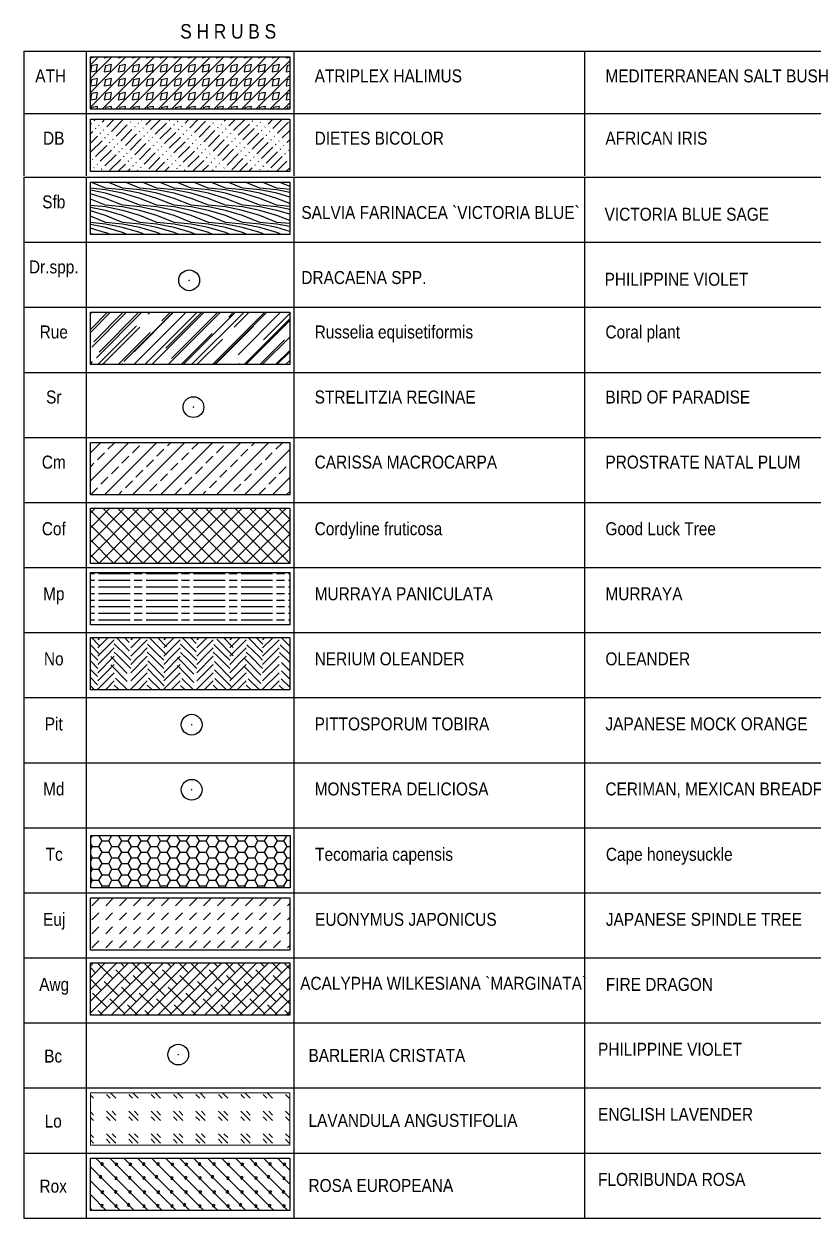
# Model space of a CAD drawing. Extents: x -2743 to -1606, y 314 to 679.
# Drawn here: x -2524.3 to -2486.3, y 492.6 to 550.1 of the extents above; entities that cross this region are included whole.
import ezdxf
from ezdxf.enums import TextEntityAlignment as Align

# ---------------------------------------------------------------- set-up
doc = ezdxf.new("R2010")
doc.units = 0
doc.header["$MEASUREMENT"] = 0
for name, color, linetype in [('ACALYPHA WILKESIANA -BO', 92, 'Continuous'), ('ACALYPHA WILKESIANA -HA', 109, 'Continuous'), ('ATRIPLEX HALIMUS-BO', 92, 'Continuous'), ('ATRIPLEX HALIMUS-HA', 109, 'Continuous'), ('CARISSA MACROCARPA-BO', 92, 'Continuous'), ('CARISSA MACROCARPA-HA', 109, 'Continuous'), ('Cordyline fruticosa-bo', 92, 'Continuous'), ('Cordyline fruticosa-ha', 109, 'Continuous'), ('DIETES BICOLOR-BO', 92, 'Continuous'), ('DIETES BICOLOR-HA', 109, 'Continuous'), ('EUONYMUS JAPONICUS-BO', 92, 'Continuous'), ('EUONYMUS JAPONICUS-HA', 109, 'Continuous'), ('L-ANNO-SCHD-TEXT', 109, 'Continuous'), ('L-PLNT-TAB', 1, 'Continuous'), ('L-PLNT-txt', 54, 'Continuous'), ('LAVANDULA ANGUSTIFOLIA-HA', 109, 'Continuous'), ('LK-SHRB-035M', 123, 'Continuous'), ('LK-SHRB-TRNK', 15, 'Continuous'), ('MURRAYA PANICULATA-BO', 92, 'Continuous'), ('MURRAYA PANICULATA-HA', 109, 'Continuous'), ('NERIUM OLEANDER-BO', 92, 'Continuous'), ('NERIUM OLEANDER-HA', 109, 'Continuous'), ('ROSA EUROPEANA-BO', 92, 'Continuous'), ('ROSA EUROPEANA-HA', 109, 'Continuous'), ('Russelia equisetiformis-bo', 92, 'Continuous'), ('Russelia equisetiformis-ha', 109, 'Continuous'), ('SALVIA FARINACEA -BO', 92, 'Continuous'), ('SALVIA FARINACEA -HA', 109, 'Continuous'), ('Tecomaria capensis-bo', 92, 'Continuous'), ('Tecomaria capensis-ha', 109, 'Continuous')]:
    doc.layers.add(name, color=color, linetype=linetype)
doc.layers.add('Lampranthus spectabilis-bo', color=92, linetype='Continuous', lineweight=20)
doc.styles.add('AUC-71-PLNT-LEG', font='architxt.shx', dxfattribs={"width": 0.85})
doc.styles.add('PLNT-LEG', font='arial.ttf', dxfattribs={"width": 0.85})

# ---------------------------------------------------------------- blocks, each defined once
blk = doc.blocks.new('PL-TAB')
at = {"style": 'PLNT-LEG'}
for tag, width, p in [('ABRV.', 0.85, (1.439, 0)), ('SYMBOL', 0.85, (7.527, 0)), ('HEIGHT', 0.85, (42.963, 0)), ('SPREAD', 0.85, (46.921, 0)), ('CALIBER', 0.85, (50.966, 0)), ('ROOTS', 0.85, (54.958, 0)), ('SPACING', 0.75, (59.078, 0)), ('QUANTITY', 0.9, (63.622, 0)), ('REMARKS', 0.9, (69.211, 0))]:
    blk.add_attdef(tag, text='', height=0.625, dxfattribs=dict(at, width=width)).set_placement(p, align=Align.CENTER)
at = {"style": 'PLNT-LEG', "width": 0.85}
for tag, p in [('BOTANICAL-NAME', (14, 0)), ('COMMON-NAME', (28, 0))]:
    blk.add_attdef(tag, p, '', height=0.625, dxfattribs=at)
blk = doc.blocks.new('LAFX-SHRUB-LRG-001')
at = {"layer": 'LK-SHRB-035M'}
blk.add_circle((0, 0), 0.5, dxfattribs=at)
at = {"layer": 'LK-SHRB-TRNK', "const_width": 0.0375}
blk.add_lwpolyline([(-0.01875, 0, 1), (0.01875, 0, 1)], format="xyb", close=True, dxfattribs=at)
blk = doc.blocks.new('LS-71-PNT-TAB')
at = {"style": 'AUC-71-PLNT-LEG'}
for tag, width, p in [('ABRV.', 0.85, (1439, 0)), ('SYMBOL', 0.85, (7527, 0)), ('HEIGHT', 0.85, (42963, 0)), ('SPREAD', 0.85, (46921, 0)), ('CALIBER', 0.85, (50966, 0)), ('ROOTS', 0.85, (54958, 0)), ('SPACING', 0.75, (59078, 0)), ('QUANTITY', 0.9, (63622, 0)), ('REMARKS', 0.9, (69211, 0))]:
    blk.add_attdef(tag, text='', height=625, dxfattribs=dict(at, width=width)).set_placement(p, align=Align.CENTER)
at = {"style": 'AUC-71-PLNT-LEG', "width": 0.85}
for tag, p in [('BOTANICAL-NAME', (14000, 0)), ('COMMON-NAME', (28000, 0))]:
    blk.add_attdef(tag, p, '', height=625, dxfattribs=at)

msp = doc.modelspace()

# ---------------------------------------------------------------- hatches: boundary and pattern name
at = {"layer": 'ACALYPHA WILKESIANA -HA'}
h = msp.add_hatch(dxfattribs=at)
h.set_pattern_fill('ANSI38', color=256, scale=3.175)
h.set_pattern_definition([(45, (-2526.7333, 490.62935), (-0.280633, 0.280633), []), (135, (-2526.7333, 490.62935), (-0.841899, 0.280633), [0.992188, -0.595312])])
h.paths.add_polyline_path([(-2511.483, 502.334), (-2521.083, 502.334), (-2521.083, 504.854), (-2511.483, 504.854)])
at = {"layer": 'ATRIPLEX HALIMUS-HA'}
h = msp.add_hatch(dxfattribs=at)
h.set_pattern_fill('LFX-MARBL', color=256, scale=1.905, angle=45, pattern_type=2)
h.set_pattern_definition([(45, (-2535.8978, 544.044), (2e-16, 2.69408), [1.905, 0]), (45, (-2535.5745, 543.7207), (2e-16, 2.69408), [1.905, 0]), (45, (-2535.2377, 543.384), (2e-16, 2.69408), [1.905, 0]), (45, (-2534.8875, 543.0337), (2e-16, 2.69408), [1.905, 0]), (10.3048, (-2535.91122, 544.38076), (6.7351939, 1.34703395), [0.30121, -29.81949]), (79.6952, (-2535.61487, 544.43465), (4.0410959, 22.899657), [0.30121, -29.81949]), (190.3048, (-2534.21395, 543.38396), (-6.7351939, -1.34703395), [0.30121, -29.81949]), (259.6952, (-2534.5103, 543.33007), (-4.0410959, -22.899657), [0.30121, -29.81949]), (190.3048, (-2534.88747, 544.05747), (-6.7351939, -1.34703395), [0.30121, -29.81949]), (259.6952, (-2535.18382, 544.00359), (-4.0410959, -22.899657), [0.30121, -29.81949]), (10.3048, (-2535.2377, 543.70724), (6.7351939, 1.34703395), [0.30121, -29.81949]), (79.6952, (-2534.94136, 543.76113), (4.0410959, 22.899657), [0.30121, -29.81949]), (45, (-2534.9414, 543.0876), (2e-16, 2.69408), [0, -1.905]), (79.6952, (-2534.94136, 543.08761), (4.0410959, 22.899657), [0.30121, -29.81949]), (190.3048, (-2535.56099, 544.05747), (-6.7351939, -1.34703395), [0.30121, -29.81949]), (45, (-2535.8573, 544.0036), (2e-16, 2.69408), [0, -1.905]), (190.3048, (-2534.88747, 543.38396), (-6.7351939, -1.34703395), [0.30121, -29.81949]), (45, (-2535.1838, 543.33), (2e-16, 2.69408), [0, -1.905]), (45, (-2535.6149, 543.7611), (2e-16, 2.69408), [0, -1.905]), (79.6952, (-2535.61487, 543.76113), (4.0410959, 22.899657), [0.30121, -29.81949]), (259.6952, (-2533.83678, 544.67711), (-4.0410959, -22.899657), [0.30121, -29.81949]), (10.3048, (-2533.89067, 544.38076), (6.7351939, 1.34703395), [0.30121, -29.81949]), (190.3048, (-2534.21395, 544.05747), (-6.7351939, -1.34703395), [0.30121, -29.81949]), (259.6952, (-2534.5103, 544.00359), (-4.0410959, -22.899657), [0.30121, -29.81949]), (10.3048, (-2534.56418, 543.70724), (6.7351939, 1.34703395), [0.30121, -29.81949]), (79.6952, (-2534.26784, 543.76113), (4.0410959, 22.899657), [0.30121, -29.81949]), (190.3048, (-2533.54044, 544.05747), (-6.7351939, -1.34703395), [0.30121, -29.81949]), (259.6952, (-2533.83678, 544.00359), (-4.0410959, -22.899657), [0.30121, -29.81949]), (10.3048, (-2535.2377, 545.05428), (6.7351939, 1.34703395), [0.30121, -29.81949]), (79.6952, (-2534.94136, 545.10816), (4.0410959, 22.899657), [0.30121, -29.81949]), (190.3048, (-2534.21395, 544.73099), (-6.7351939, -1.34703395), [0.30121, -29.81949]), (259.6952, (-2534.5103, 544.67711), (-4.0410959, -22.899657), [0.30121, -29.81949]), (10.3048, (-2534.56418, 544.38076), (6.7351939, 1.34703395), [0.30121, -29.81949]), (79.6952, (-2534.26784, 544.43465), (4.0410959, 22.899657), [0.30121, -29.81949]), (190.3048, (-2534.88747, 544.73099), (-6.7351939, -1.34703395), [0.30121, -29.81949]), (259.6952, (-2535.18382, 544.67711), (-4.0410959, -22.899657), [0.30121, -29.81949]), (10.3048, (-2535.2377, 544.38076), (6.7351939, 1.34703395), [0.30121, -29.81949]), (79.6952, (-2534.94136, 544.43465), (4.0410959, 22.899657), [0.30121, -29.81949]), (259.6952, (-2534.5103, 545.35063), (-4.0410959, -22.899657), [0.30121, -29.81949]), (10.3048, (-2534.56418, 545.05428), (6.7351939, 1.34703395), [0.30121, -29.81949])])
h.paths.add_polyline_path([(-2511.483, 545.953), (-2521.083, 545.953), (-2521.083, 548.473), (-2511.483, 548.473)])
at = {"layer": 'CARISSA MACROCARPA-HA'}
h = msp.add_hatch(dxfattribs=at)
h.set_pattern_fill('ANSI33', color=256, scale=3.81)
h.set_pattern_definition([(45, (1007.8268, 883.3479), (-0.6735192, 0.6735192), []), (45, (1008.5003, 883.3479), (-0.6735192, 0.6735192), [0.47625, -0.238125])])
h.paths.add_polyline_path([(-2521.083, 527.394), (-2511.483, 527.394), (-2511.483, 529.914), (-2521.083, 529.914)])
at = {"layer": 'Cordyline fruticosa-ha'}
h = msp.add_hatch(dxfattribs=at)
h.set_pattern_fill('NET', color=256, scale=4, angle=45, style=0)
h.set_pattern_definition([(45, (-1822.7538, 1700.71816), (-0.35355339, 0.35355339), []), (135, (-1822.7538, 1700.71816), (-0.35355339, -0.35355339), [])])
h.paths.add_polyline_path([(-2511.483, 524.083), (-2521.083, 524.083), (-2521.083, 526.743), (-2511.483, 526.743)])
at = {"layer": 'DIETES BICOLOR-HA'}
h = msp.add_hatch(dxfattribs=at)
h.set_pattern_fill('ACAD_ISO12W100', color=256, scale=0.0635, angle=45)
h.set_pattern_definition([(45, (1007.8268, 721.34787), (-0.224506403, 0.224506403), [0.762, -0.1905, 0.03175, -0.1905, 0.03175, -0.1905])])
h.paths.add_polyline_path([(-2511.483, 542.953), (-2521.083, 542.953), (-2521.083, 545.473), (-2511.483, 545.473)])
at = {"layer": 'EUONYMUS JAPONICUS-HA'}
h = msp.add_hatch(dxfattribs=at)
h.set_pattern_fill('DASH', color=256, scale=3.81, angle=45)
h.set_pattern_definition([(45, (-2536.51027, 494.8072), (6e-17, 0.673519), [0.47625, -0.47625])])
h.paths.add_polyline_path([(-2511.483, 505.466), (-2521.083, 505.466), (-2521.083, 507.986), (-2511.483, 507.986)])
at = {"layer": 'LAVANDULA ANGUSTIFOLIA-HA'}
h = msp.add_hatch(dxfattribs=at)
h.set_pattern_fill('GOST_GLASS', color=256, scale=0.127, angle=90)
h.set_pattern_definition([(135, (-2518.7816, 486.4805), (2e-16, 1.07763), [0.635, -0.889]), (135, (-2518.7816, 486.7499), (2e-16, 1.07763), [0.254, -1.27]), (135, (-2519.051, 486.4805), (2e-16, 1.07763), [0.254, -1.27])])
h.paths.add_polyline_path([(-2521.083, 496.069), (-2511.483, 496.069), (-2511.483, 498.589), (-2521.083, 498.589)])
at = {"layer": 'MURRAYA PANICULATA-HA'}
h = msp.add_hatch(dxfattribs=at)
h.set_pattern_fill('ACAD_ISO08W100', color=256, scale=0.0635)
h.set_pattern_definition([(0, (-2438.39112, 522.0072), (0, 0.3175), [1.524, -0.1905, 0.381, -0.1905])])
h.paths.add_polyline_path([(-2521.083, 521.129), (-2511.483, 521.129), (-2511.483, 523.649), (-2521.083, 523.649)])
at = {"layer": 'NERIUM OLEANDER-HA'}
h = msp.add_hatch(dxfattribs=at)
h.set_pattern_fill('LFX-HB', color=256, scale=1.5875, pattern_type=2)
h.set_pattern_definition([(225, (-2537.4137, 506.8997), (-2e-16, -1.5875), [1.12253, -1.12253]), (314.4327, (-2537.413712, 506.709231), (-77.787453848, 79.375045023), [1.133813, -112.247477]), (225, (-2537.4137, 506.5029), (-2e-16, -1.5875), [1.12253, -1.12253]), (314.4327, (-2537.413712, 506.312356), (-77.787453848, 79.375045023), [1.133813, -112.247477]), (225, (-2537.4137, 506.106), (-2e-16, -1.5875), [1.12253, -1.12253]), (315.7639, (-2537.413712, 505.899606), (58.73750259, -57.149998354), [0.841973, -83.35541]), (225, (-2537.4137, 505.7091), (-2e-16, -1.5875), [0.561265, -1.6838]), (317.2906, (-2537.41371, 505.50273), (19.04999603, -17.46250324), [0.280857, -27.804885]), (135, (-2536.62, 506.3124), (-1.5875, 0), [0.83067, -1.41439]), (135, (-2536.62, 506.7092), (-1.5875, 0), [0.26941, -1.97566]), (45, (-2538.2075, 506.5029), (0, 1.5875), [0.561265, -1.6838])])
h.paths.add_polyline_path([(-2511.483, 517.996), (-2521.083, 517.996), (-2521.083, 520.516), (-2511.483, 520.516)])
at = {"layer": 'ROSA EUROPEANA-HA'}
h = msp.add_hatch(dxfattribs=at)
h.set_pattern_fill('LFX-USCS13', color=256, scale=1.905, angle=45, pattern_type=2)
h.set_pattern_definition([(18.435, (-2543.4447, 475.5863), (1.347039, 1.347038), [0.0426, -4.21711]), (63.4349, (-2543.40425, 475.5998), (1.347041, 4.041114), [0.06024, -5.9639]), (108.435, (-2543.3773, 475.6537), (-1.347038, 1.347039), [0.0426, -4.21711]), (45, (-2543.3908, 475.6941), (2e-16, 2.69408), [0, -1.905]), (161.565, (-2543.3908, 475.6941), (-2.694077, -3e-06), [0.0426, -4.21711]), (198.435, (-2543.4312, 475.7076), (-1.347039, -1.347038), [0.0426, -4.21711]), (251.565, (-2543.4716, 475.6941), (3e-06, -2.694077), [0.0426, -4.21711]), (288.435, (-2543.4851, 475.6537), (1.347038, -1.347039), [0.0426, -4.21711]), (315, (-2543.4716, 475.6133), (2.69408, -7e-16), [0.0381, -1.8669]), (18.435, (-2542.7442, 474.8859), (1.347039, 1.347038), [0.0426, -4.21711]), (63.4349, (-2542.7038, 474.89935), (1.347041, 4.041114), [0.06024, -5.9639]), (108.435, (-2542.67685, 474.9532), (-1.347038, 1.347039), [0.0426, -4.21711]), (45, (-2542.6903, 474.9936), (2e-16, 2.69408), [0, -1.905]), (161.565, (-2542.6903, 474.9936), (-2.694077, -3e-06), [0.0426, -4.21711]), (198.435, (-2542.7307, 475.0071), (-1.347039, -1.347038), [0.0426, -4.21711]), (251.565, (-2542.77115, 474.9936), (3e-06, -2.694077), [0.0426, -4.21711]), (288.435, (-2542.7846, 474.9532), (1.347038, -1.347039), [0.0426, -4.21711]), (315, (-2542.7711, 474.9128), (2.69408, -7e-16), [0.0381, -1.8669]), (135, (-2542.7038, 474.3066), (-2.69408, 4e-16), [0.01905, -1.88595]), (45, (-2542.7173, 474.3201), (2e-16, 2.69408), [0, -1.905]), (161.565, (-2542.7173, 474.3201), (-2.694077, -3e-06), [0.0426, -4.21711]), (198.435, (-2542.7577, 474.3336), (-1.347039, -1.347038), [0.0426, -4.21711]), (315, (-2542.798, 474.3201), (2.69408, -7e-16), [0.01905, -1.88595]), (45, (-2543.3908, 474.9128), (2e-16, 2.69408), [0, -1.905]), (63.4349, (-2543.3908, 474.9128), (1.347041, 4.041114), [0.06024, -5.9639]), (108.435, (-2543.36384, 474.9667), (-1.347038, 1.347039), [0.0426, -4.21711]), (45, (-2543.3773, 475.0071), (2e-16, 2.69408), [0, -1.905]), (161.565, (-2543.3773, 475.0071), (-2.694077, -3e-06), [0.0426, -4.21711]), (198.435, (-2543.4177, 475.0206), (-1.347039, -1.347038), [0.0426, -4.21711]), (225, (-2543.4581, 475.0071), (-7e-16, -2.69408), [0.01905, -1.88595]), (71.565, (-2544.0643, 475.5863), (-3e-06, 2.694077), [0.0426, -4.21711]), (90, (-2544.0508, 475.6267), (-1.34704, 1.34704), [0.02694, -2.667135]), (161.565, (-2542.0168, 474.9936), (-2.694077, -3e-06), [0.0426, -4.21711]), (198.435, (-2542.0572, 475.0071), (-1.347039, -1.347038), [0.0426, -4.21711]), (251.565, (-2542.0976, 474.9936), (3e-06, -2.694077), [0.0426, -4.21711]), (288.435, (-2542.1111, 474.9532), (1.347038, -1.347039), [0.0426, -4.21711]), (225, (-2541.4241, 475.6402), (-7e-16, -2.69408), [0.01905, -1.88595]), (288.435, (-2541.4376, 475.62675), (1.347038, -1.347039), [0.0426, -4.21711]), (11.3099, (-2542.7846, 476.2464), (4.0411165, 1.347036), [0.06869, -6.79989]), (71.565, (-2542.7173, 476.25985), (-3e-06, 2.694077), [0.0426, -4.21711]), (116.5651, (-2542.7038, 476.30027), (-1.34704, 1.347037), [0.06024, -5.9639]), (45, (-2542.7307, 476.3541), (2e-16, 2.69408), [0, -1.905]), (135, (-2542.7307, 476.3541), (-2.69408, 4e-16), [0.0381, -1.8669]), (225, (-2542.7577, 476.381), (-7e-16, -2.69408), [0.05715, -1.84785]), (225, (-2542.798, 476.3407), (-7e-16, -2.69408), [0.0381, -1.8669]), (288.435, (-2542.825, 476.3137), (1.347038, -1.347039), [0.0426, -4.21711]), (315, (-2542.8116, 476.2733), (2.69408, -7e-16), [0.0381, -1.8669]), (18.435, (-2542.7577, 475.5729), (1.347039, 1.347038), [0.0426, -4.21711]), (63.4349, (-2542.71726, 475.58634), (1.347041, 4.041114), [0.06024, -5.9639]), (108.435, (-2542.6903, 475.6402), (-1.347038, 1.347039), [0.0426, -4.21711]), (45, (-2542.7038, 475.6806), (2e-16, 2.69408), [0, -1.905]), (161.565, (-2542.7038, 475.6806), (-2.694077, -3e-06), [0.0426, -4.21711]), (198.435, (-2542.7442, 475.6941), (-1.347039, -1.347038), [0.0426, -4.21711]), (251.565, (-2542.7846, 475.6806), (3e-06, -2.694077), [0.0426, -4.21711]), (288.435, (-2542.7981, 475.6402), (1.347038, -1.347039), [0.0426, -4.21711]), (315, (-2542.7846, 475.5998), (2.69408, -7e-16), [0.0381, -1.8669]), (11.3099, (-2542.165, 475.62675), (4.0411165, 1.347036), [0.06869, -6.79989]), (71.565, (-2542.0976, 475.6402), (-3e-06, 2.694077), [0.0426, -4.21711]), (116.5651, (-2542.08416, 475.6806), (-1.34704, 1.347037), [0.06024, -5.9639]), (45, (-2542.1111, 475.7345), (2e-16, 2.69408), [0, -1.905]), (135, (-2542.1111, 475.7345), (-2.69408, 4e-16), [0.0381, -1.8669]), (225, (-2542.138, 475.7615), (-7e-16, -2.69408), [0.05715, -1.84785]), (225, (-2542.1784, 475.721), (-7e-16, -2.69408), [0.0381, -1.8669]), (288.435, (-2542.2054, 475.6941), (1.347038, -1.347039), [0.0426, -4.21711]), (315, (-2542.192, 475.6537), (2.69408, -7e-16), [0.0381, -1.8669]), (18.435, (-2543.4177, 476.2329), (1.347039, 1.347038), [0.0426, -4.21711]), (63.4349, (-2543.3773, 476.2464), (1.347041, 4.041114), [0.06024, -5.9639]), (108.435, (-2543.3504, 476.3003), (-1.347038, 1.347039), [0.0426, -4.21711]), (45, (-2543.3638, 476.3407), (2e-16, 2.69408), [0, -1.905]), (45, (-2543.3638, 476.3407), (2e-16, 2.69408), [0, -1.905]), (45, (-2543.4447, 476.2599), (2e-16, 2.69408), [0, -1.905]), (315, (-2543.4447, 476.2599), (2.69408, -7e-16), [0.0381, -1.8669]), (270, (-2542.1246, 476.3407), (1.34704, -1.34704), [0.02694, -2.667135]), (288.435, (-2542.1246, 476.3137), (1.347038, -1.347039), [0.0426, -4.21711]), (315, (-2542.1111, 476.2733), (2.69408, -7e-16), [0.0381, -1.8669]), (18.435, (-2542.08416, 476.2464), (1.347039, 1.347038), [0.0426, -4.21711]), (45, (-2542.7711, 476.9334), (2e-16, 2.69408), [0, -1.905]), (315, (-2542.7711, 476.9334), (2.69408, -7e-16), [0.0381, -1.8669]), (18.435, (-2542.7442, 476.9064), (1.347039, 1.347038), [0.0426, -4.21711]), (135, (-2542.7442, 474.26624), (-0.3367596, -0.3367596), [])])
h.paths.add_polyline_path([(-2521.083, 492.936), (-2511.483, 492.936), (-2511.483, 495.456), (-2521.083, 495.456)])
at = {"layer": 'Russelia equisetiformis-ha'}
h = msp.add_hatch(dxfattribs=at)
h.set_pattern_fill('AR-RROOF', color=256, scale=0.8, angle=75.33324, style=0)
h.set_pattern_definition([(45, (-2804.6492, -119.0868), (0.6788225, 1.8101934), [12, -1.6, 4, -0.8]), (45, (-2804.1797, -118.0516), (-1.318047, 0.1866762), [2.4, -0.264, 4.8, -0.6]), (45, (-2804.84723, -118.32314), (2.56255498, 3.32057344), [6.4, -1.12, 3.2, -0.8])])
h.paths.add_polyline_path([(-2511.483, 533.659), (-2521.083, 533.659), (-2521.083, 536.179), (-2511.483, 536.179)])
at = {"layer": 'SALVIA FARINACEA -HA'}
h = msp.add_hatch(dxfattribs=at)
h.set_pattern_fill('LFX-WHEAT', color=256, scale=0.8255, pattern_type=2)
h.set_pattern_definition([(158.1986, (-2548.42538, 527.29799), (-2.4765002, 0.8254999), [0.88909, -3.556363]), (163.3008, (-2548.425375, 527.62819), (-5.77850155, 1.6509953), [0.861848, -7.756626]), (168.6901, (-2548.42538, 527.87584), (3.3020006, -0.82549805), [0.841848, -3.367393]), (174.2894, (-2548.425375, 528.04094), (7.42949952, -0.82550109), [0.829618, -7.466555])])
h.paths.add_polyline_path([(-2511.483, 539.924), (-2521.083, 539.924), (-2521.083, 542.444), (-2511.483, 542.444)])
at = {"layer": 'Tecomaria capensis-ha'}
h = msp.add_hatch(dxfattribs=at)
h.set_pattern_fill('HONEY', color=256, scale=2.5, angle=-53.34346, style=0)
h.set_pattern_definition([(360, (-2524.26217, 594.07716), (0.46875, 0.2706329), [0.3125, -0.625]), (120, (-2524.26217, 594.07716), (-0.46875, 0.2706329), [0.3125, -0.625]), (60, (-2524.26217, 594.07716), (2e-11, 0.5412659), [-0.625, 0.3125])])
h.paths.add_polyline_path([(-2511.462, 508.473), (-2521.062, 508.473), (-2521.062, 510.993), (-2511.462, 510.993)])

# ---------------------------------------------------------------- linework, layer by layer
at = {"layer": 'ACALYPHA WILKESIANA -BO'}
msp.add_lwpolyline([(-2511.483, 502.334), (-2521.083, 502.334), (-2521.083, 504.854), (-2511.483, 504.854)], close=True, dxfattribs=at)
at = {"layer": 'ATRIPLEX HALIMUS-BO'}
msp.add_lwpolyline([(-2511.483, 545.953), (-2521.083, 545.953), (-2521.083, 548.473), (-2511.483, 548.473)], close=True, dxfattribs=at)
at = {"layer": 'CARISSA MACROCARPA-BO'}
msp.add_lwpolyline([(-2511.483, 527.394), (-2521.083, 527.394), (-2521.083, 529.914), (-2511.483, 529.914)], close=True, dxfattribs=at)
at = {"layer": 'Cordyline fruticosa-bo'}
msp.add_lwpolyline([(-2511.483, 524.083), (-2521.083, 524.083), (-2521.083, 526.743), (-2511.483, 526.743)], close=True, dxfattribs=at)
at = {"layer": 'DIETES BICOLOR-BO'}
msp.add_lwpolyline([(-2511.483, 542.953), (-2521.083, 542.953), (-2521.083, 545.473), (-2511.483, 545.473)], close=True, dxfattribs=at)
at = {"layer": 'EUONYMUS JAPONICUS-BO'}
msp.add_lwpolyline([(-2511.483, 505.466), (-2521.083, 505.466), (-2521.083, 507.986), (-2511.483, 507.986)], close=True, dxfattribs=at)
at = {"layer": 'L-PLNT-TAB'}
for p, q in [((-2524.283, 548.749), (-2448.283, 548.749)), ((-2524.283, 548.749), (-2524.283, 542.749)), ((-2524.283, 542.684), (-2524.283, 492.564)), ((-2524.283, 542.684), (-2448.283, 542.684)), ((-2524.283, 539.552), (-2448.283, 539.552)), ((-2524.283, 536.419), (-2448.283, 536.419)), ((-2524.283, 533.287), (-2448.283, 533.287)), ((-2524.283, 530.154), (-2448.283, 530.154)), ((-2524.283, 527.021), (-2448.283, 527.021)), ((-2524.283, 523.889), (-2448.283, 523.889)), ((-2524.283, 520.756), (-2448.283, 520.756)), ((-2524.283, 517.624), (-2448.283, 517.624)), ((-2524.283, 514.491), (-2448.283, 514.491)), ((-2524.283, 511.359), (-2448.283, 511.359)), ((-2524.283, 508.226), (-2448.283, 508.226)), ((-2524.283, 505.094), (-2448.283, 505.094)), ((-2524.283, 501.961), (-2448.283, 501.961)), ((-2524.283, 498.829), (-2448.283, 498.829)), ((-2524.283, 495.696), (-2448.283, 495.696)), ((-2524.283, 492.564), (-2448.283, 492.564))]:
    msp.add_line(p, q, dxfattribs=at)
for points in [[(-2521.283, 548.749), (-2521.283, 542.749)], [(-2511.283, 548.749), (-2511.283, 542.749)], [(-2497.283, 548.749), (-2497.283, 542.749)], [(-2524.283, 545.749), (-2448.283, 545.749)], [(-2521.283, 542.684), (-2521.283, 492.564)], [(-2511.283, 542.684), (-2511.283, 492.564)], [(-2497.283, 542.684), (-2497.283, 492.564)]]:
    msp.add_lwpolyline(points, dxfattribs=at)
at = {"layer": 'Lampranthus spectabilis-bo'}
msp.add_lwpolyline([(-2511.483, 496.069), (-2521.083, 496.069), (-2521.083, 498.589), (-2511.483, 498.589)], close=True, dxfattribs=at)
at = {"layer": 'MURRAYA PANICULATA-BO'}
msp.add_lwpolyline([(-2511.483, 521.129), (-2521.083, 521.129), (-2521.083, 523.649), (-2511.483, 523.649)], close=True, dxfattribs=at)
at = {"layer": 'NERIUM OLEANDER-BO'}
msp.add_lwpolyline([(-2511.483, 517.996), (-2521.083, 517.996), (-2521.083, 520.516), (-2511.483, 520.516)], close=True, dxfattribs=at)
at = {"layer": 'ROSA EUROPEANA-BO'}
msp.add_lwpolyline([(-2511.483, 492.936), (-2521.083, 492.936), (-2521.083, 495.456), (-2511.483, 495.456)], close=True, dxfattribs=at)
at = {"layer": 'Russelia equisetiformis-bo'}
msp.add_lwpolyline([(-2511.483, 533.659), (-2521.083, 533.659), (-2521.083, 536.179), (-2511.483, 536.179)], close=True, dxfattribs=at)
at = {"layer": 'SALVIA FARINACEA -BO'}
msp.add_lwpolyline([(-2511.483, 539.924), (-2521.083, 539.924), (-2521.083, 542.444), (-2511.483, 542.444)], close=True, dxfattribs=at)
at = {"layer": 'Tecomaria capensis-bo'}
msp.add_lwpolyline([(-2511.462, 508.473), (-2521.062, 508.473), (-2521.062, 510.993), (-2511.462, 510.993)], close=True, dxfattribs=at)

# ---------------------------------------------------------------- block references
at = {"layer": 'L-ANNO-SCHD-TEXT', "xscale": 0.9996984314486868, "yscale": 0.9996984314486868, "zscale": 0.9996984314486868}
for p in [(-2516.325, 537.719), (-2516.118, 531.614), (-2516.206, 516.322), (-2516.206, 513.19), (-2516.85, 500.436)]:
    msp.add_blockref('LAFX-SHRUB-LRG-001', p, dxfattribs=at)
at = {"layer": 'L-PLNT-txt'}
ref = msp.add_blockref('PL-TAB', (-2524.283, 547.249), dxfattribs=at)
ref.add_attrib('COMMON-NAME', 'MEDITERRANEAN SALT BUSH', (-2496.283, 547.249), dxfattribs={"layer": '0', "height": 0.625, "rotation": 360, "style": 'PLNT-LEG', "width": 0.85})
ref.add_attrib('BOTANICAL-NAME', 'ATRIPLEX HALIMUS', (-2510.283, 547.249), dxfattribs={"layer": '0', "height": 0.625, "rotation": 360, "style": 'PLNT-LEG', "width": 0.85})
ref.add_attrib('ABRV.', 'ATH', dxfattribs={"layer": '0', "height": 0.625, "rotation": 360, "style": 'PLNT-LEG', "width": 0.85}).set_placement((-2522.993, 547.249), align=Align.CENTER)
ref = msp.add_blockref('PL-TAB', (-2524.283, 544.249), dxfattribs=at)
ref.add_attrib('COMMON-NAME', 'AFRICAN IRIS', (-2496.283, 544.249), dxfattribs={"layer": '0', "height": 0.625, "rotation": 360, "style": 'PLNT-LEG', "width": 0.85})
ref.add_attrib('BOTANICAL-NAME', 'DIETES BICOLOR', (-2510.283, 544.249), dxfattribs={"layer": '0', "height": 0.625, "rotation": 360, "style": 'PLNT-LEG', "width": 0.85})
ref.add_attrib('ABRV.', 'DB', dxfattribs={"layer": '0', "height": 0.625, "rotation": 360, "style": 'PLNT-LEG', "width": 0.85}).set_placement((-2522.844, 544.249), align=Align.CENTER)
ref = msp.add_blockref('PL-TAB', (-2524.283, 541.184), dxfattribs=at)
ref.add_attrib('COMMON-NAME', 'VICTORIA BLUE SAGE', (-2496.323, 540.588), dxfattribs={"layer": '0', "height": 0.625, "style": 'PLNT-LEG', "width": 0.85})
ref.add_attrib('BOTANICAL-NAME', 'SALVIA FARINACEA `VICTORIA BLUE`', (-2510.923, 540.672), dxfattribs={"layer": '0', "height": 0.625, "style": 'PLNT-LEG', "width": 0.85})
ref.add_attrib('ABRV.', 'Sfb', dxfattribs={"layer": '0', "height": 0.625, "style": 'PLNT-LEG', "width": 0.85}).set_placement((-2522.844, 541.184), align=Align.CENTER)
ref = msp.add_blockref('PL-TAB', (-2524.283, 538.052), dxfattribs=at)
ref.add_attrib('COMMON-NAME', 'PHILIPPINE VIOLET', (-2496.323, 537.456), dxfattribs={"layer": '0', "height": 0.625, "style": 'PLNT-LEG', "width": 0.85})
ref.add_attrib('BOTANICAL-NAME', 'DRACAENA SPP.', (-2510.923, 537.539), dxfattribs={"layer": '0', "height": 0.625, "style": 'PLNT-LEG', "width": 0.85})
ref.add_attrib('ABRV.', 'Dr.spp.', dxfattribs={"layer": '0', "height": 0.625, "style": 'PLNT-LEG', "width": 0.85}).set_placement((-2522.844, 538.052), align=Align.CENTER)
ref = msp.add_blockref('PL-TAB', (-2524.283, 534.919), dxfattribs=at)
ref.add_attrib('COMMON-NAME', 'Coral plant', (-2496.283, 534.919), dxfattribs={"layer": '0', "height": 0.625, "style": 'PLNT-LEG', "width": 0.85})
ref.add_attrib('BOTANICAL-NAME', 'Russelia equisetiformis', (-2510.283, 534.919), dxfattribs={"layer": '0', "height": 0.625, "style": 'PLNT-LEG', "width": 0.85})
ref.add_attrib('ABRV.', 'Rue', dxfattribs={"layer": '0', "height": 0.625, "style": 'PLNT-LEG', "width": 0.85}).set_placement((-2522.844, 534.919), align=Align.CENTER)
ref = msp.add_blockref('PL-TAB', (-2524.283, 531.787), dxfattribs=at)
ref.add_attrib('COMMON-NAME', 'BIRD OF PARADISE', (-2496.283, 531.787), dxfattribs={"layer": '0', "height": 0.625, "style": 'PLNT-LEG', "width": 0.85})
ref.add_attrib('BOTANICAL-NAME', 'STRELITZIA REGINAE', (-2510.283, 531.787), dxfattribs={"layer": '0', "height": 0.625, "style": 'PLNT-LEG', "width": 0.85})
ref.add_attrib('ABRV.', 'Sr', dxfattribs={"layer": '0', "height": 0.625, "style": 'PLNT-LEG', "width": 0.85}).set_placement((-2522.844, 531.787), align=Align.CENTER)
ref = msp.add_blockref('PL-TAB', (-2524.283, 528.654), dxfattribs=at)
ref.add_attrib('COMMON-NAME', 'PROSTRATE NATAL PLUM', (-2496.283, 528.654), dxfattribs={"layer": '0', "height": 0.625, "style": 'PLNT-LEG', "width": 0.85})
ref.add_attrib('BOTANICAL-NAME', 'CARISSA MACROCARPA', (-2510.283, 528.654), dxfattribs={"layer": '0', "height": 0.625, "style": 'PLNT-LEG', "width": 0.85})
ref.add_attrib('ABRV.', 'Cm', dxfattribs={"layer": '0', "height": 0.625, "style": 'PLNT-LEG', "width": 0.85}).set_placement((-2522.844, 528.654), align=Align.CENTER)
ref = msp.add_blockref('PL-TAB', (-2524.283, 525.445), dxfattribs=at)
ref.add_attrib('COMMON-NAME', 'Good Luck Tree', (-2496.283, 525.445), dxfattribs={"layer": '0', "height": 0.625, "rotation": 360, "style": 'PLNT-LEG', "width": 0.85})
ref.add_attrib('BOTANICAL-NAME', 'Cordyline fruticosa', (-2510.283, 525.445), dxfattribs={"layer": '0', "height": 0.625, "rotation": 360, "style": 'PLNT-LEG', "width": 0.85})
ref.add_attrib('ABRV.', 'Cof', dxfattribs={"layer": '0', "height": 0.625, "rotation": 360, "style": 'PLNT-LEG', "width": 0.85}).set_placement((-2522.844, 525.445), align=Align.CENTER)
ref = msp.add_blockref('PL-TAB', (-2524.283, 522.312), dxfattribs=at)
ref.add_attrib('COMMON-NAME', 'MURRAYA', (-2496.283, 522.312), dxfattribs={"layer": '0', "height": 0.625, "rotation": 360, "style": 'PLNT-LEG', "width": 0.85})
ref.add_attrib('BOTANICAL-NAME', 'MURRAYA PANICULATA', (-2510.283, 522.312), dxfattribs={"layer": '0', "height": 0.625, "rotation": 360, "style": 'PLNT-LEG', "width": 0.85})
ref.add_attrib('ABRV.', 'Mp', dxfattribs={"layer": '0', "height": 0.625, "rotation": 360, "style": 'PLNT-LEG', "width": 0.85}).set_placement((-2522.844, 522.312), align=Align.CENTER)
ref = msp.add_blockref('PL-TAB', (-2524.283, 519.18), dxfattribs=at)
ref.add_attrib('COMMON-NAME', 'OLEANDER', (-2496.283, 519.18), dxfattribs={"layer": '0', "height": 0.625, "rotation": 360, "style": 'PLNT-LEG', "width": 0.85})
ref.add_attrib('BOTANICAL-NAME', 'NERIUM OLEANDER', (-2510.283, 519.18), dxfattribs={"layer": '0', "height": 0.625, "rotation": 360, "style": 'PLNT-LEG', "width": 0.85})
ref.add_attrib('ABRV.', 'No', dxfattribs={"layer": '0', "height": 0.625, "rotation": 360, "style": 'PLNT-LEG', "width": 0.85}).set_placement((-2522.844, 519.18), align=Align.CENTER)
ref = msp.add_blockref('PL-TAB', (-2524.283, 516.047), dxfattribs=at)
ref.add_attrib('COMMON-NAME', 'JAPANESE MOCK ORANGE', (-2496.283, 516.047), dxfattribs={"layer": '0', "height": 0.625, "rotation": 360, "style": 'PLNT-LEG', "width": 0.85})
ref.add_attrib('BOTANICAL-NAME', 'PITTOSPORUM TOBIRA', (-2510.283, 516.047), dxfattribs={"layer": '0', "height": 0.625, "rotation": 360, "style": 'PLNT-LEG', "width": 0.85})
ref.add_attrib('ABRV.', 'Pit', dxfattribs={"layer": '0', "height": 0.625, "rotation": 360, "style": 'PLNT-LEG', "width": 0.85}).set_placement((-2522.844, 516.047), align=Align.CENTER)
ref = msp.add_blockref('PL-TAB', (-2524.283, 512.915), dxfattribs=at)
ref.add_attrib('COMMON-NAME', 'CERIMAN, MEXICAN BREADFRUIT', (-2496.283, 512.915), dxfattribs={"layer": '0', "height": 0.625, "rotation": 360, "style": 'PLNT-LEG', "width": 0.85})
ref.add_attrib('BOTANICAL-NAME', 'MONSTERA DELICIOSA', (-2510.283, 512.915), dxfattribs={"layer": '0', "height": 0.625, "rotation": 360, "style": 'PLNT-LEG', "width": 0.85})
ref.add_attrib('ABRV.', 'Md', dxfattribs={"layer": '0', "height": 0.625, "rotation": 360, "style": 'PLNT-LEG', "width": 0.85}).set_placement((-2522.844, 512.915), align=Align.CENTER)
ref = msp.add_blockref('PL-TAB', (-2524.262, 509.77), dxfattribs=at)
ref.add_attrib('COMMON-NAME', 'Cape honeysuckle', (-2496.262, 509.77), dxfattribs={"layer": '0', "height": 0.625, "rotation": 360, "style": 'PLNT-LEG', "width": 0.85})
ref.add_attrib('BOTANICAL-NAME', 'Tecomaria capensis', (-2510.262, 509.77), dxfattribs={"layer": '0', "height": 0.625, "rotation": 360, "style": 'PLNT-LEG', "width": 0.85})
ref.add_attrib('ABRV.', 'Tc', dxfattribs={"layer": '0', "height": 0.625, "rotation": 360, "style": 'PLNT-LEG', "width": 0.85}).set_placement((-2522.824, 509.77), align=Align.CENTER)
ref = msp.add_blockref('PL-TAB', (-2524.262, 506.637), dxfattribs=at)
ref.add_attrib('COMMON-NAME', 'JAPANESE SPINDLE TREE', (-2496.262, 506.637), dxfattribs={"layer": '0', "height": 0.625, "rotation": 360, "style": 'PLNT-LEG', "width": 0.85})
ref.add_attrib('BOTANICAL-NAME', 'EUONYMUS JAPONICUS', (-2510.262, 506.637), dxfattribs={"layer": '0', "height": 0.625, "rotation": 360, "style": 'PLNT-LEG', "width": 0.85})
ref.add_attrib('ABRV.', 'Euj', dxfattribs={"layer": '0', "height": 0.625, "rotation": 360, "style": 'PLNT-LEG', "width": 0.85}).set_placement((-2522.824, 506.637), align=Align.CENTER)
ref = msp.add_blockref('PL-TAB', (-2524.262, 503.505), dxfattribs=at)
ref.add_attrib('COMMON-NAME', 'FIRE DRAGON', (-2496.262, 503.505), dxfattribs={"layer": '0', "height": 0.625, "rotation": 360, "style": 'PLNT-LEG', "width": 0.85})
ref.add_attrib('BOTANICAL-NAME', 'ACALYPHA WILKESIANA `MARGINATA`', (-2510.98, 503.557), dxfattribs={"layer": '0', "height": 0.625, "rotation": 360, "style": 'PLNT-LEG', "width": 0.85})
ref.add_attrib('ABRV.', 'Awg', dxfattribs={"layer": '0', "height": 0.625, "rotation": 360, "style": 'PLNT-LEG', "width": 0.85}).set_placement((-2522.824, 503.505), align=Align.CENTER)
ref = msp.add_blockref('LS-71-PNT-TAB', (-2524.638, 500.381), dxfattribs=dict(at, xscale=0.0009999999999763534, yscale=0.0009999999999763534, zscale=0.0009999999999763534))
ref.add_attrib('ABRV.', 'Bc', dxfattribs={"layer": '0', "height": 0.625, "rotation": 360, "style": 'PLNT-LEG', "width": 0.85}).set_placement((-2522.872, 500.054), align=Align.CENTER)
ref.add_attrib('BOTANICAL-NAME', 'BARLERIA CRISTATA', (-2510.579, 500.087), dxfattribs={"layer": '0', "height": 0.625, "rotation": 360, "style": 'PLNT-LEG', "width": 0.85})
ref.add_attrib('COMMON-NAME', 'PHILIPPINE VIOLET', (-2496.638, 500.381), dxfattribs={"layer": '0', "height": 0.625, "rotation": 360, "style": 'PLNT-LEG', "width": 0.85})
ref = msp.add_blockref('LS-71-PNT-TAB', (-2524.638, 497.248), dxfattribs=dict(at, xscale=0.0009999999999763534, yscale=0.0009999999999763534, zscale=0.0009999999999763534))
ref.add_attrib('ABRV.', 'Lo', dxfattribs={"layer": '0', "height": 0.625, "rotation": 360, "style": 'PLNT-LEG', "width": 0.85}).set_placement((-2522.872, 496.922), align=Align.CENTER)
ref.add_attrib('BOTANICAL-NAME', 'LAVANDULA ANGUSTIFOLIA', (-2510.579, 496.955), dxfattribs={"layer": '0', "height": 0.625, "rotation": 360, "style": 'PLNT-LEG', "width": 0.85})
ref.add_attrib('COMMON-NAME', 'ENGLISH LAVENDER', (-2496.638, 497.248), dxfattribs={"layer": '0', "height": 0.625, "rotation": 360, "style": 'PLNT-LEG', "width": 0.85})
ref = msp.add_blockref('LS-71-PNT-TAB', (-2524.638, 494.116), dxfattribs=dict(at, xscale=0.0009999999999763534, yscale=0.0009999999999763534, zscale=0.0009999999999763534))
ref.add_attrib('ABRV.', 'Rox', dxfattribs={"layer": '0', "height": 0.625, "rotation": 360, "style": 'PLNT-LEG', "width": 0.85}).set_placement((-2522.872, 493.789), align=Align.CENTER)
ref.add_attrib('BOTANICAL-NAME', 'ROSA EUROPEANA', (-2510.579, 493.822), dxfattribs={"layer": '0', "height": 0.625, "rotation": 360, "style": 'PLNT-LEG', "width": 0.85})
ref.add_attrib('COMMON-NAME', 'FLORIBUNDA ROSA', (-2496.638, 494.116), dxfattribs={"layer": '0', "height": 0.625, "rotation": 360, "style": 'PLNT-LEG', "width": 0.85})

# ---------------------------------------------------------------- texts
at = {"layer": 'L-PLNT-txt', "style": 'PLNT-LEG', "width": 0.85}
msp.add_text('S H R U B S', height=0.7, rotation=360, dxfattribs=at).set_placement((-2516.756, 549.356))

doc.saveas('drawing.dxf')
